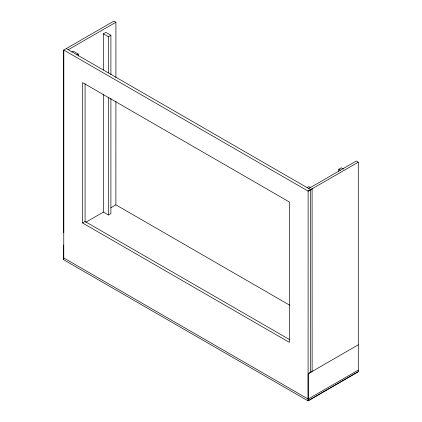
<?xml version="1.0" encoding="UTF-8"?>
<svg xmlns="http://www.w3.org/2000/svg" width="422" height="422" viewBox="0 0 422 422"><rect width="100%" height="100%" fill="white"/><g stroke="black" fill="none" stroke-linecap="round" stroke-linejoin="round"><path stroke-width="0.63" d="M308.672 188.534L356.3 161.035L358.294 162.185L358.294 371.698L308.102 400.9L63.706 259.799L63.711 245.071M110.886 207.751L115.886 204.849L115.902 101.354M115.908 77.627L115.918 22.25L113.924 21.1L63.759 50.028L63.759 232.649M308.102 400.9L308.113 191.103L63.759 50.028L63.759 259.541M71.782 52.054L73.275 51.178L78.297 54.079L78.297 56.052M66.27 48.583L68.258 49.733L115.918 22.25M103.379 70.005L103.379 33.823L105.885 32.378L110.896 35.274L110.896 74.741M76.793 54.944L78.297 54.079M103.379 33.823L108.391 36.719L110.896 35.274M82.559 222.969L289.36 342.363L289.36 201.985L82.559 82.591L82.559 222.969L85.07 221.524L289.587 339.604M85.845 222.204L103.379 212.102L108.391 214.993L110.896 213.548L110.896 98.426M307.169 187.463L308.677 186.598L310.344 187.563M338.755 171.221L338.755 169.254L341.261 167.803L343.487 169.09M312.143 188.829L308.113 191.103L358.294 162.185M358.294 371.698L308.16 400.642L308.16 373.75L312.143 371.444L312.095 188.803M308.16 373.75L358.294 344.8M358.294 370.115L308.16 399.059L63.711 257.932M338.755 169.254L340.427 170.219M68.258 49.733L310.666 189.684M115.886 204.849L289.645 305.169M310.666 372.299L310.618 189.657M108.391 36.719L108.391 72.9M108.391 97.239L108.391 214.993M103.379 94.349L103.379 212.102M85.07 83.783L85.07 221.524"/></g></svg>
